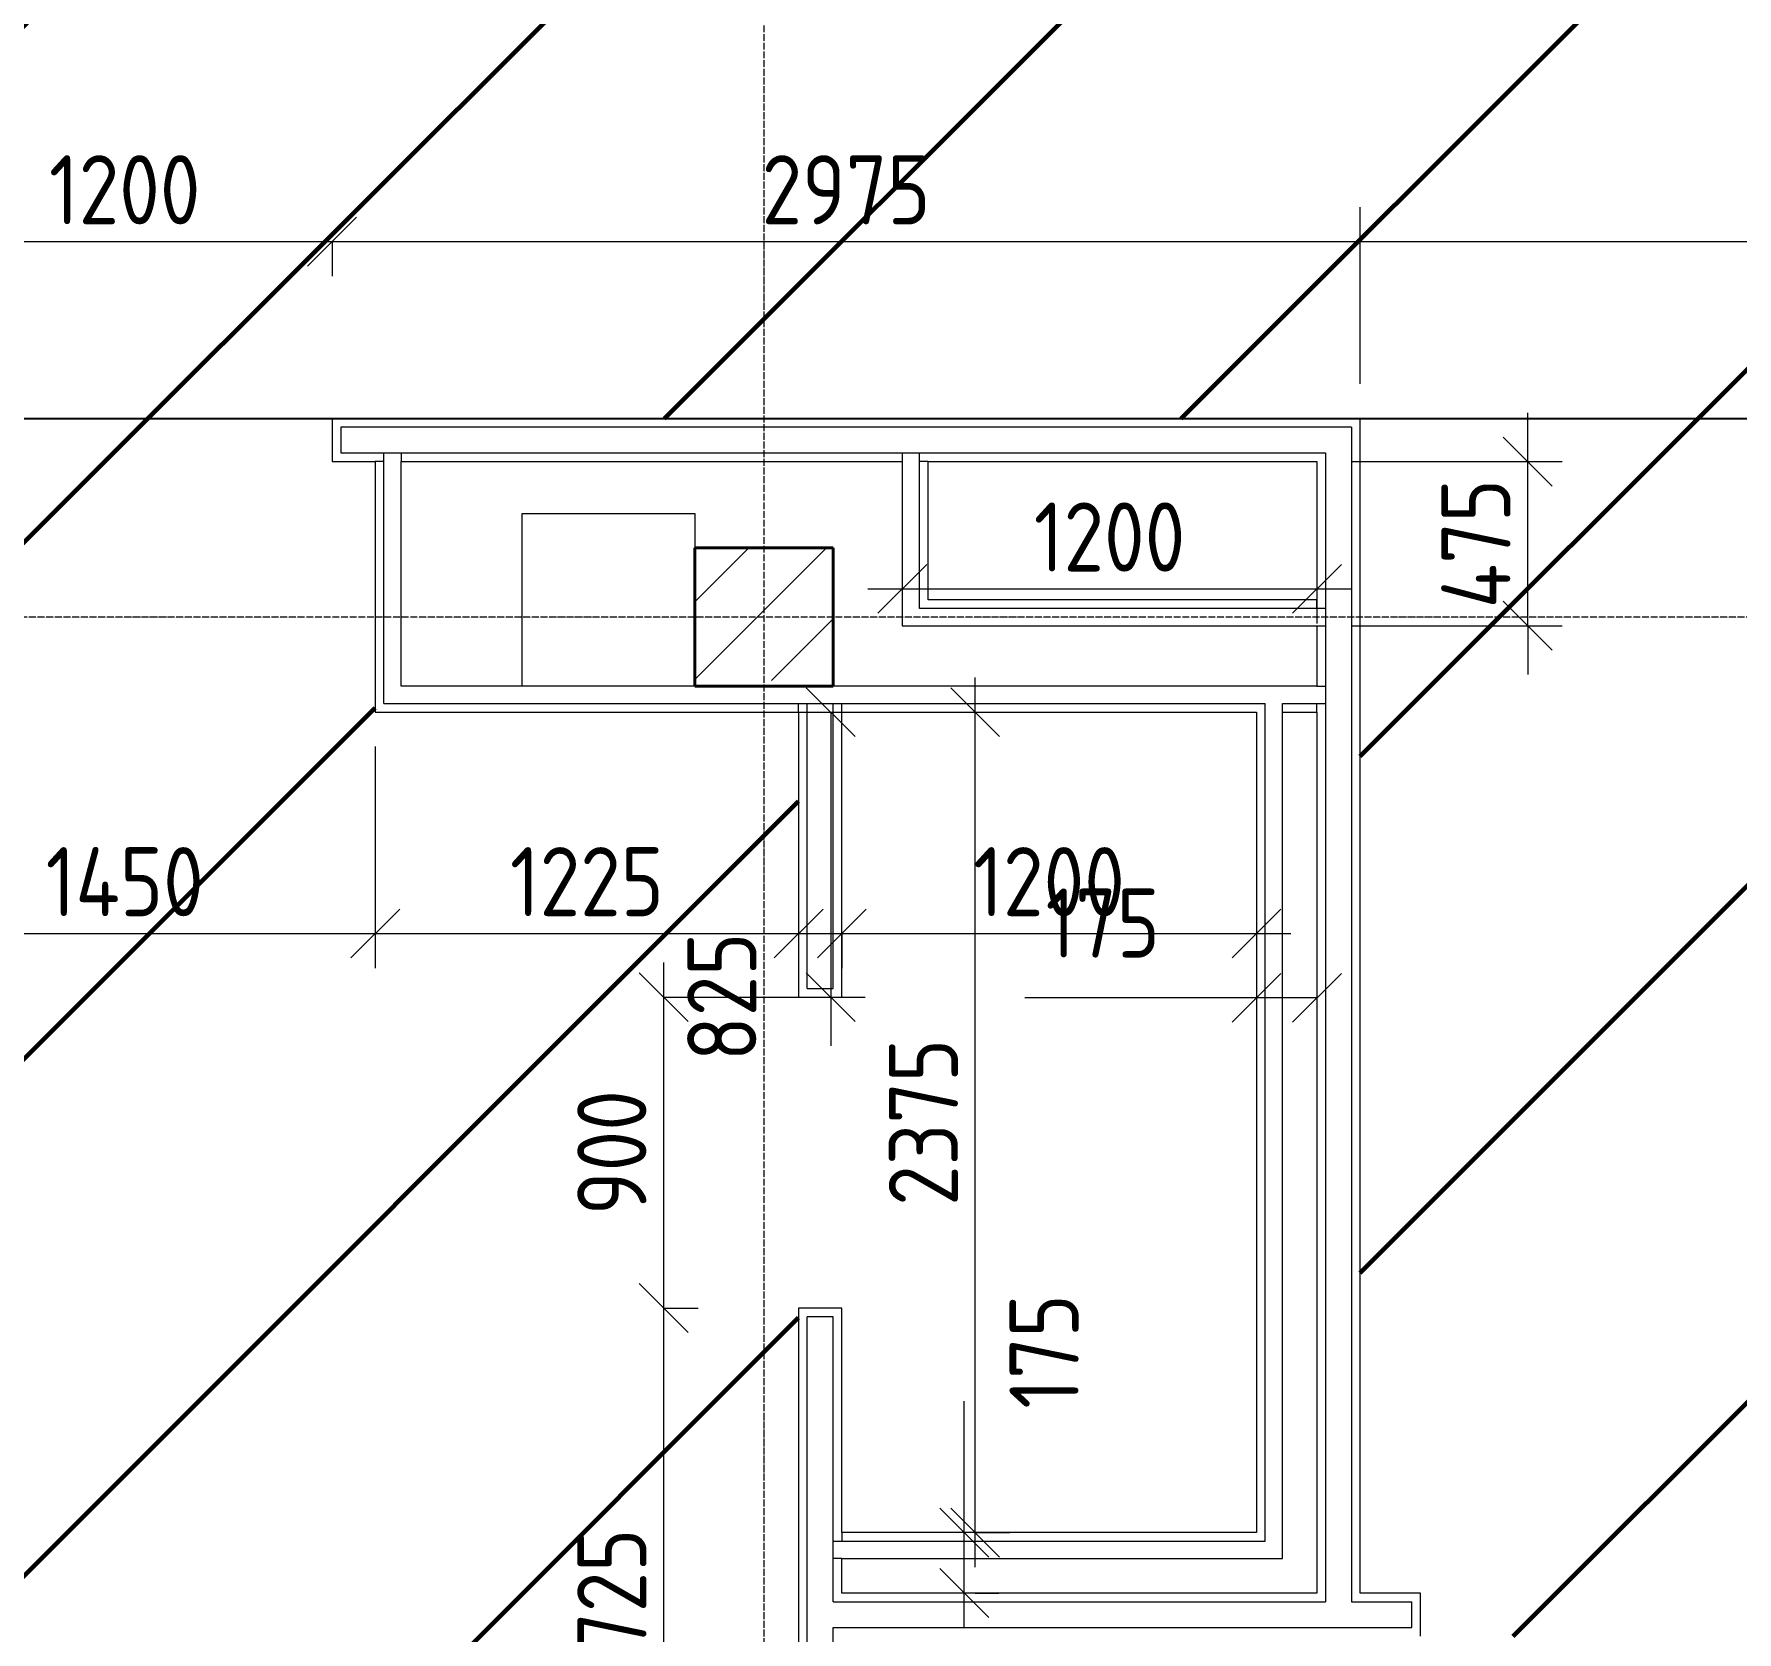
# Model space of a CAD drawing. Header units: millimetres. Extents: x -56773 to 323062, y -262288 to 76460.
# Drawn here: x 53497 to 58425, y -154530 to -149905 of the extents above; entities that cross this region are included whole.
import ezdxf

# ---------------------------------------------------------------- set-up
doc = ezdxf.new("R2010")
doc.units = ezdxf.units.MM
doc.linetypes.add('ADSK_Линия сетки', pattern=[25, 20, -2.5, 0, -2.5])
for name, color, linetype, lineweight in [('1.1)Стяжка керамзит  2 этаж', 5, 'Continuous', 60), ('Несущие колонны', 7, 'Continuous', 18), ('Оси', 7, 'Continuous', 9), ('Перекрытие', 7, 'Continuous', 18), ('Размеры', 7, 'Continuous', 9), ('Стены внутренние', 7, 'Continuous', 18), ('Стены штриховка', 7, 'Continuous', 9)]:
    doc.layers.add(name, color=color, linetype=linetype, lineweight=lineweight)
doc.styles.add('GOST Common_3', font='', dxfattribs={"width": 0.9, "height": 200})
doc.styles.get('GOST Common_3').set_extended_font_data('GOST Common')
doc.dimstyles.new('ADSK_Основной_2_0', dxfattribs={"dimscale": 304.8, "dimtxt": 201.142999, "dimasz": 0.463911, "dimexe": 0.328084, "dimexo": 0.328084, "dimgap": 0.164042, "dimtad": 1, "dimdec": 3, "dimrnd": 0.001, "dimdsep": 46, "dimtxsty": 'GOST Common_3', "dimblk1": 'OBLIQUE', "dimblk2": 'OBLIQUE', "dimsah": 1, "dimcen": 0.09, "dimdle": 0.328084, "dimazin": 2, "dimtfac": 1, "dimtdec": 4, "dimtix": 1, "dimtmove": 0, "dimatfit": 3, "dimfxl": 1, "dimtvp": 1, "dimtolj": 1, "dimtzin": 0, "dimlwd": 20, "dimlwe": 20, "dimarcsym": 2})
doc.dimstyles.new('ADSK_Основной_2_0_1', dxfattribs={"dimscale": 304.8, "dimtxt": 201.142999, "dimasz": 0.463911, "dimexe": 0.328084, "dimexo": 0.328084, "dimgap": 0.164042, "dimtad": 1, "dimdec": 3, "dimrnd": 0.001, "dimdsep": 46, "dimtxsty": 'GOST Common_3', "dimblk1": 'OBLIQUE', "dimblk2": 'OBLIQUE', "dimsah": 1, "dimcen": 0.09, "dimdle": 0.328084, "dimazin": 2, "dimtfac": 1, "dimtdec": 4, "dimtix": 1, "dimtmove": 1, "dimatfit": 3, "dimfxl": 1, "dimtvp": 1, "dimtolj": 1, "dimtzin": 0, "dimlwd": 20, "dimlwe": 20, "dimarcsym": 2})
doc.dimstyles.new('ADSK_Основной_2_0_2', dxfattribs={"dimscale": 304.8, "dimtxt": 201.142999, "dimasz": 0.463911, "dimexe": 0.328084, "dimexo": 0.328084, "dimgap": 0.164042, "dimtad": 1, "dimdec": 3, "dimrnd": 0.001, "dimdsep": 46, "dimtxsty": 'GOST Common_3', "dimblk1": 'OBLIQUE', "dimblk2": 'OBLIQUE', "dimsah": 1, "dimcen": 0.09, "dimdle": 0.328084, "dimazin": 2, "dimtfac": 1, "dimtdec": 4, "dimtix": 1, "dimtmove": 0, "dimatfit": 3, "dimfxl": 1, "dimtvp": 1, "dimtolj": 1, "dimtzin": 0, "dimlwd": 20, "dimlwe": 20, "dimarcsym": 2})

# ---------------------------------------------------------------- blocks, each defined once
blk = doc.blocks.new('ADSK_КолоннаЖБ_Прямоугольная - 400x400 мм-1807143-Кладочный план 3-го этажа')
at = {"layer": 'Несущие колонны', "lineweight": 40}
for p, q in [((-200, 200), (200, 200)), ((-200, -200), (-200, 200)), ((200, 200), (200, -200)), ((200, -200), (-200, -200))]:
    blk.add_line(p, q, dxfattribs=at)
blk = doc.blocks.new('_Oblique')
at = {"color": 0, "linetype": 'ByBlock', "lineweight": -2}
blk.add_line((-0.5, -0.5), (0.5, 0.5), dxfattribs=at)
blk = doc.blocks.new('*D5102')
at = {"layer": 'Defpoints', "color": 0, "transparency": 16777216}
for p in [(55219, -153592.8), (55319, -153592.8), (55219, -155317.8)]:
    blk.add_point(p, dxfattribs=at)
at = {"layer": 'Размеры', "color": 0, "lineweight": 20, "transparency": 16777216}
for p, q in [((55319, -155417.8), (55319, -153492.8)), ((55319, -153592.8), (55419, -153592.8)), ((55319, -155317.8), (55419, -155317.8))]:
    blk.add_line(p, q, dxfattribs=at)
at = {"layer": 'Размеры', "color": 0, "lineweight": 20, "transparency": 16777216, "xscale": 141.4, "yscale": 141.4, "zscale": 141.4}
for p, rotation in [((55319, -153592.8), 90), ((55319, -155317.8), 270)]:
    blk.add_blockref('_Oblique', p, dxfattribs=dict(at, rotation=rotation))
at = {"layer": 'Размеры', "color": 0, "lineweight": 9, "transparency": 16777216, "insert": (55169, -154455.3), "char_height": 200, "width": 560.473, "attachment_point": 5, "rotation": 90, "style": 'GOST Common_3'}
blk.add_mtext('\\A1;1725', dxfattribs=at)
blk = doc.blocks.new('*D5103')
at = {"layer": 'Defpoints', "color": 0, "transparency": 16777216}
for p in [(55219, -152692.8), (55319, -152692.8), (55219, -153592.8)]:
    blk.add_point(p, dxfattribs=at)
at = {"layer": 'Размеры', "color": 0, "lineweight": 20, "transparency": 16777216}
for p, q in [((55319, -153692.8), (55319, -152592.8)), ((55319, -152692.8), (55419, -152692.8)), ((55319, -153592.8), (55419, -153592.8))]:
    blk.add_line(p, q, dxfattribs=at)
at = {"layer": 'Размеры', "color": 0, "lineweight": 20, "transparency": 16777216, "xscale": 141.4, "yscale": 141.4, "zscale": 141.4}
for p, rotation in [((55319, -152692.8), 90), ((55319, -153592.8), 270)]:
    blk.add_blockref('_Oblique', p, dxfattribs=dict(at, rotation=rotation))
at = {"layer": 'Размеры', "color": 0, "lineweight": 9, "transparency": 16777216, "insert": (55169, -153142.8), "char_height": 200, "width": 454.106, "attachment_point": 5, "rotation": 90, "style": 'GOST Common_3'}
blk.add_mtext('\\A1;900', dxfattribs=at)
blk = doc.blocks.new('*D5104')
at = {"layer": 'Defpoints', "color": 0, "transparency": 16777216}
for p in [(55219, -151867.8), (55802.3, -151867.8), (55219, -152692.8)]:
    blk.add_point(p, dxfattribs=at)
at = {"layer": 'Размеры', "color": 0, "lineweight": 20, "transparency": 16777216}
for p, q in [((55319, -151867.8), (55902.3, -151867.8)), ((55802.3, -151867.8), (55802.3, -152792.8)), ((55319, -152692.8), (55902.3, -152692.8)), ((55802.3, -152692.8), (55802.3, -152834.2))]:
    blk.add_line(p, q, dxfattribs=at)
at = {"layer": 'Размеры', "color": 0, "lineweight": 20, "transparency": 16777216, "xscale": 141.4, "yscale": 141.4, "zscale": 141.4}
for p, rotation in [((55802.3, -151867.8), 90), ((55802.3, -152692.8), 270)]:
    blk.add_blockref('_Oblique', p, dxfattribs=dict(at, rotation=rotation))
at = {"layer": 'Размеры', "color": 0, "lineweight": 9, "transparency": 16777216, "insert": (55387.5, -152877.9), "char_height": 200, "width": 454.106, "attachment_point": 1, "rotation": 90, "line_spacing_factor": 1.022761, "style": 'GOST Common_3'}
blk.add_mtext('\\A1;825', dxfattribs=at)
blk = doc.blocks.new('*D5685')
at = {"layer": 'Defpoints', "color": 0, "transparency": 16777216}
for p in [(53159.4, -150406), (54359.4, -150406), (54359.4, -150505.9)]:
    blk.add_point(p, dxfattribs=at)
at = {"layer": 'Размеры', "color": 0, "lineweight": 20, "transparency": 16777216}
for p, q in [((53059.4, -150505.9), (54459.4, -150505.9)), ((53159.4, -150506), (53159.4, -150605.9)), ((54359.4, -150506), (54359.4, -150605.9))]:
    blk.add_line(p, q, dxfattribs=at)
at = {"layer": 'Размеры', "color": 0, "lineweight": 20, "transparency": 16777216, "xscale": 141.4, "yscale": 141.4, "zscale": 141.4, "rotation": 180}
blk.add_blockref('_Oblique', (53159.4, -150505.9), dxfattribs=at)
at = {"layer": 'Размеры', "color": 0, "lineweight": 20, "transparency": 16777216, "xscale": 141.4, "yscale": 141.4, "zscale": 141.4}
blk.add_blockref('_Oblique', (54359.4, -150505.9), dxfattribs=at)
at = {"layer": 'Размеры', "color": 0, "lineweight": 9, "transparency": 16777216, "insert": (53759.4, -150355.9), "char_height": 200, "width": 560.473, "attachment_point": 5, "style": 'GOST Common_3'}
blk.add_mtext('\\A1;1200', dxfattribs=at)
blk = doc.blocks.new('*D5686')
at = {"layer": 'Defpoints', "color": 0, "transparency": 16777216}
for p in [(54359.4, -150406), (57334.4, -150505.9), (57334.4, -151017.8)]:
    blk.add_point(p, dxfattribs=at)
at = {"layer": 'Размеры', "color": 0, "lineweight": 20, "transparency": 16777216}
for p, q in [((57334.4, -150917.8), (57334.4, -150405.9)), ((54259.4, -150505.9), (57434.4, -150505.9)), ((54359.4, -150506), (54359.4, -150605.9))]:
    blk.add_line(p, q, dxfattribs=at)
at = {"layer": 'Размеры', "color": 0, "lineweight": 20, "transparency": 16777216, "xscale": 141.4, "yscale": 141.4, "zscale": 141.4, "rotation": 180}
blk.add_blockref('_Oblique', (54359.4, -150505.9), dxfattribs=at)
at = {"layer": 'Размеры', "color": 0, "lineweight": 20, "transparency": 16777216, "xscale": 141.4, "yscale": 141.4, "zscale": 141.4}
blk.add_blockref('_Oblique', (57334.4, -150505.9), dxfattribs=at)
at = {"layer": 'Размеры', "color": 0, "lineweight": 9, "transparency": 16777216, "insert": (55846.9, -150355.9), "char_height": 200, "width": 605.475, "attachment_point": 5, "style": 'GOST Common_3'}
blk.add_mtext('\\A1;2975', dxfattribs=at)
blk = doc.blocks.new('*D5687')
at = {"layer": 'Defpoints', "color": 0, "transparency": 16777216}
for p in [(61559.4, -150406), (61559.4, -150505.9), (57334.4, -151017.8)]:
    blk.add_point(p, dxfattribs=at)
at = {"layer": 'Размеры', "color": 0, "lineweight": 20, "transparency": 16777216}
for p, q in [((57334.4, -150917.8), (57334.4, -150405.9)), ((57234.4, -150505.9), (61659.4, -150505.9)), ((61559.4, -150506), (61559.4, -150605.9))]:
    blk.add_line(p, q, dxfattribs=at)
at = {"layer": 'Размеры', "color": 0, "lineweight": 20, "transparency": 16777216, "xscale": 141.4, "yscale": 141.4, "zscale": 141.4, "rotation": 180}
blk.add_blockref('_Oblique', (57334.4, -150505.9), dxfattribs=at)
at = {"layer": 'Размеры', "color": 0, "lineweight": 20, "transparency": 16777216, "xscale": 141.4, "yscale": 141.4, "zscale": 141.4}
blk.add_blockref('_Oblique', (61559.4, -150505.9), dxfattribs=at)
at = {"layer": 'Размеры', "color": 0, "lineweight": 9, "transparency": 16777216, "insert": (59446.9, -150355.9), "char_height": 200, "width": 625.93, "attachment_point": 5, "style": 'GOST Common_3'}
blk.add_mtext('\\A1;4225', dxfattribs=at)
blk = doc.blocks.new('*D5437')
at = {"layer": 'Defpoints', "color": 0, "transparency": 16777216}
for p in [(55834.4, -152408.6), (57034.4, -152408.6), (57034.4, -152508.6)]:
    blk.add_point(p, dxfattribs=at)
at = {"layer": 'Размеры', "color": 0, "lineweight": 20, "transparency": 16777216}
for p, q in [((55734.4, -152508.6), (57134.4, -152508.6)), ((55834.4, -152508.6), (55834.4, -152608.6)), ((57034.4, -152508.6), (57034.4, -152608.6))]:
    blk.add_line(p, q, dxfattribs=at)
at = {"layer": 'Размеры', "color": 0, "lineweight": 20, "transparency": 16777216, "xscale": 141.4, "yscale": 141.4, "zscale": 141.4, "rotation": 180}
blk.add_blockref('_Oblique', (55834.4, -152508.6), dxfattribs=at)
at = {"layer": 'Размеры', "color": 0, "lineweight": 20, "transparency": 16777216, "xscale": 141.4, "yscale": 141.4, "zscale": 141.4}
blk.add_blockref('_Oblique', (57034.4, -152508.6), dxfattribs=at)
at = {"layer": 'Размеры', "color": 0, "lineweight": 9, "transparency": 16777216, "insert": (56434.4, -152358.6), "char_height": 200, "width": 560.473, "attachment_point": 5, "style": 'GOST Common_3'}
blk.add_mtext('\\A1;1200', dxfattribs=at)
blk = doc.blocks.new('*D5438')
at = {"layer": 'Defpoints', "color": 0, "transparency": 16777216}
for p in [(57034.4, -152408.6), (57209.4, -152408.6), (57209.4, -152695)]:
    blk.add_point(p, dxfattribs=at)
at = {"layer": 'Размеры', "color": 0, "lineweight": 20, "transparency": 16777216}
for p, q in [((57034.4, -152508.6), (57034.4, -152795)), ((57209.4, -152508.6), (57209.4, -152795)), ((57034.4, -152695), (56364.4, -152695)), ((57209.4, -152695), (56934.4, -152695))]:
    blk.add_line(p, q, dxfattribs=at)
at = {"layer": 'Размеры', "color": 0, "lineweight": 20, "transparency": 16777216, "xscale": 141.4, "yscale": 141.4, "zscale": 141.4, "rotation": 180}
blk.add_blockref('_Oblique', (57034.4, -152695), dxfattribs=at)
at = {"layer": 'Размеры', "color": 0, "lineweight": 20, "transparency": 16777216, "xscale": 141.4, "yscale": 141.4, "zscale": 141.4}
blk.add_blockref('_Oblique', (57209.4, -152695), dxfattribs=at)
at = {"layer": 'Размеры', "color": 0, "lineweight": 9, "transparency": 16777216, "insert": (56424.1, -152378.3), "char_height": 200, "width": 409.104, "attachment_point": 1, "line_spacing_factor": 1.022761, "style": 'GOST Common_3'}
blk.add_mtext('\\A1;175', dxfattribs=at)
blk = doc.blocks.new('*D5439')
at = {"layer": 'Defpoints', "color": 0, "transparency": 16777216}
for p in [(56120.6, -154242.8), (56188.8, -154242.8), (56120.6, -154417.8)]:
    blk.add_point(p, dxfattribs=at)
at = {"layer": 'Размеры', "color": 0, "lineweight": 20, "transparency": 16777216}
for p, q in [((56188.8, -154242.8), (56188.8, -153862.7)), ((56188.8, -154517.8), (56188.8, -154242.8)), ((56220.6, -154242.8), (56288.8, -154242.8)), ((56220.6, -154417.8), (56288.8, -154417.8))]:
    blk.add_line(p, q, dxfattribs=at)
at = {"layer": 'Размеры', "color": 0, "lineweight": 20, "transparency": 16777216, "xscale": 141.4, "yscale": 141.4, "zscale": 141.4}
for p, rotation in [((56188.8, -154242.8), 90), ((56188.8, -154417.8), 270)]:
    blk.add_blockref('_Oblique', p, dxfattribs=dict(at, rotation=rotation))
at = {"layer": 'Размеры', "color": 0, "lineweight": 9, "transparency": 16777216, "insert": (56319.7, -153884), "char_height": 200, "width": 409.104, "attachment_point": 1, "rotation": 90, "line_spacing_factor": 1.022761, "style": 'GOST Common_3'}
blk.add_mtext('\\A1;175', dxfattribs=at)
blk = doc.blocks.new('*D5440')
at = {"layer": 'Defpoints', "color": 0, "transparency": 16777216}
for p in [(56120.6, -151867.8), (56220.6, -151867.8), (56120.6, -154242.8)]:
    blk.add_point(p, dxfattribs=at)
at = {"layer": 'Размеры', "color": 0, "lineweight": 20, "transparency": 16777216}
for p, q in [((56220.6, -154342.8), (56220.6, -151767.8)), ((56220.6, -151867.8), (56320.6, -151867.8)), ((56220.6, -154242.8), (56320.6, -154242.8))]:
    blk.add_line(p, q, dxfattribs=at)
at = {"layer": 'Размеры', "color": 0, "lineweight": 20, "transparency": 16777216, "xscale": 141.4, "yscale": 141.4, "zscale": 141.4}
for p, rotation in [((56220.6, -151867.8), 90), ((56220.6, -154242.8), 270)]:
    blk.add_blockref('_Oblique', p, dxfattribs=dict(at, rotation=rotation))
at = {"layer": 'Размеры', "color": 0, "lineweight": 9, "transparency": 16777216, "insert": (56070.6, -153055.3), "char_height": 200, "width": 605.475, "attachment_point": 5, "rotation": 90, "style": 'GOST Common_3'}
blk.add_mtext('\\A1;2375', dxfattribs=at)
blk = doc.blocks.new('*D5441')
at = {"layer": 'Defpoints', "color": 0, "transparency": 16777216}
for p in [(56009.4, -151411), (57209.4, -151411), (57209.4, -151511)]:
    blk.add_point(p, dxfattribs=at)
at = {"layer": 'Размеры', "color": 0, "lineweight": 20, "transparency": 16777216}
for p, q in [((55909.4, -151511), (57309.4, -151511)), ((56009.4, -151511), (56009.4, -151611)), ((57209.4, -151511), (57209.4, -151611))]:
    blk.add_line(p, q, dxfattribs=at)
at = {"layer": 'Размеры', "color": 0, "lineweight": 20, "transparency": 16777216, "xscale": 141.4, "yscale": 141.4, "zscale": 141.4, "rotation": 180}
blk.add_blockref('_Oblique', (56009.4, -151511), dxfattribs=at)
at = {"layer": 'Размеры', "color": 0, "lineweight": 20, "transparency": 16777216, "xscale": 141.4, "yscale": 141.4, "zscale": 141.4}
blk.add_blockref('_Oblique', (57209.4, -151511), dxfattribs=at)
at = {"layer": 'Размеры', "color": 0, "lineweight": 9, "transparency": 16777216, "insert": (56609.4, -151361), "char_height": 200, "width": 560.473, "attachment_point": 5, "style": 'GOST Common_3'}
blk.add_mtext('\\A1;1200', dxfattribs=at)
blk = doc.blocks.new('*D5442')
at = {"layer": 'Defpoints', "color": 0, "transparency": 16777216}
for p in [(57209.4, -151142.8), (57819.4, -151142.8), (57209.4, -151617.8)]:
    blk.add_point(p, dxfattribs=at)
at = {"layer": 'Размеры', "color": 0, "lineweight": 20, "transparency": 16777216}
for p, q in [((57819.4, -151142.8), (57819.4, -151001.4)), ((57309.4, -151142.8), (57919.4, -151142.8)), ((57819.4, -151617.8), (57819.4, -151142.8)), ((57309.4, -151617.8), (57919.4, -151617.8)), ((57819.4, -151617.8), (57819.4, -151759.2))]:
    blk.add_line(p, q, dxfattribs=at)
at = {"layer": 'Размеры', "color": 0, "lineweight": 20, "transparency": 16777216, "xscale": 141.4, "yscale": 141.4, "zscale": 141.4}
for p, rotation in [((57819.4, -151142.8), 270), ((57819.4, -151617.8), 90)]:
    blk.add_blockref('_Oblique', p, dxfattribs=dict(at, rotation=rotation))
at = {"layer": 'Размеры', "color": 0, "lineweight": 9, "transparency": 16777216, "insert": (57669.4, -151380.3), "char_height": 200, "width": 474.561, "attachment_point": 5, "rotation": 90, "style": 'GOST Common_3'}
blk.add_mtext('\\A1;475', dxfattribs=at)
blk = doc.blocks.new('*D5444')
at = {"layer": 'Defpoints', "color": 0, "transparency": 16777216}
for p in [(53034.4, -151867.8), (54484.4, -151867.8), (54484.4, -152508.6)]:
    blk.add_point(p, dxfattribs=at)
at = {"layer": 'Размеры', "color": 0, "lineweight": 20, "transparency": 16777216}
for p, q in [((53034.4, -151967.8), (53034.4, -152608.6)), ((54484.4, -151967.8), (54484.4, -152608.6)), ((52934.4, -152508.6), (54584.4, -152508.6))]:
    blk.add_line(p, q, dxfattribs=at)
at = {"layer": 'Размеры', "color": 0, "lineweight": 20, "transparency": 16777216, "xscale": 141.4, "yscale": 141.4, "zscale": 141.4, "rotation": 180}
blk.add_blockref('_Oblique', (53034.4, -152508.6), dxfattribs=at)
at = {"layer": 'Размеры', "color": 0, "lineweight": 20, "transparency": 16777216, "xscale": 141.4, "yscale": 141.4, "zscale": 141.4}
blk.add_blockref('_Oblique', (54484.4, -152508.6), dxfattribs=at)
at = {"layer": 'Размеры', "color": 0, "lineweight": 9, "transparency": 16777216, "insert": (53759.4, -152358.6), "char_height": 200, "width": 580.928, "attachment_point": 5, "style": 'GOST Common_3'}
blk.add_mtext('\\A1;1450', dxfattribs=at)
blk = doc.blocks.new('*D5445')
at = {"layer": 'Defpoints', "color": 0, "transparency": 16777216}
for p in [(54484.4, -151867.8), (55709.4, -152408.6), (55709.4, -152508.6)]:
    blk.add_point(p, dxfattribs=at)
at = {"layer": 'Размеры', "color": 0, "lineweight": 20, "transparency": 16777216}
for p, q in [((54484.4, -151967.8), (54484.4, -152608.6)), ((54384.4, -152508.6), (55809.4, -152508.6)), ((55709.4, -152508.6), (55709.4, -152608.6))]:
    blk.add_line(p, q, dxfattribs=at)
at = {"layer": 'Размеры', "color": 0, "lineweight": 20, "transparency": 16777216, "xscale": 141.4, "yscale": 141.4, "zscale": 141.4, "rotation": 180}
blk.add_blockref('_Oblique', (54484.4, -152508.6), dxfattribs=at)
at = {"layer": 'Размеры', "color": 0, "lineweight": 20, "transparency": 16777216, "xscale": 141.4, "yscale": 141.4, "zscale": 141.4}
blk.add_blockref('_Oblique', (55709.4, -152508.6), dxfattribs=at)
at = {"layer": 'Размеры', "color": 0, "lineweight": 9, "transparency": 16777216, "insert": (55096.9, -152358.6), "char_height": 200, "width": 560.473, "attachment_point": 5, "style": 'GOST Common_3'}
blk.add_mtext('\\A1;1225', dxfattribs=at)

msp = doc.modelspace()

# ---------------------------------------------------------------- hatches: boundary and pattern name
at = {"layer": '1.1)Стяжка керамзит  2 этаж', "transparency": 33554687}
h = msp.add_hatch(dxfattribs=at)
h.set_pattern_fill('ANSI31', color=5, scale=333)
h.paths.add_polyline_path([(61559.3615, -148542.7816), (61559.3615, -147767.7816), (60034.3615, -147767.7816), (60034.3615, -147642.7816), (60209.3615, -147642.7816), (60209.3615, -146917.7816), (61559.3615, -146917.7816), (61559.3615, -146392.7816), (61559.3615, -144742.7816), (61559.3615, -141392.7816), (61409.3615, -141392.7816), (61409.3615, -141242.7816), (60809.3615, -141242.7816), (59159.3615, -141242.7816), (58309.3615, -141242.7816), (58309.3615, -145317.7816), (58184.3615, -145317.7816), (58184.3615, -141242.7816), (58009.3615, -141242.7816), (56359.3615, -141242.7816), (55809.3615, -141242.7816), (55809.3615, -141392.7816), (55484.3615, -141392.7816), (55484.3615, -144892.7816), (55359.3615, -144892.7816), (55359.3615, -141242.7816), (54809.3615, -141242.7816), (53159.3615, -141242.7816), (52159.3615, -141242.7816), (52159.3615, -146917.7816), (53059.3615, -146917.7816), (53059.3615, -147642.7816), (53184.3615, -147642.7816), (53184.3615, -147767.7816), (51934.3615, -147767.7816), (51934.3615, -147642.7816), (52034.3615, -147642.7816), (52034.3615, -141242.7816), (50359.3615, -141242.7816), (49709.3615, -141242.7816), (49709.3615, -146917.7816), (50784.3615, -146917.7816), (50784.3615, -147642.7816), (50884.3615, -147642.7816), (50884.3615, -147767.7816), (50234.3615, -147767.7816), (50234.3615, -147992.7816), (48296.5102, -147992.7816), (48296.5102, -151017.7816), (50734.3615, -151017.7816), (50734.3615, -151142.7816), (51934.3615, -151142.7816), (51934.3615, -151017.7816), (53159.3615, -151017.7816), (53159.3615, -151142.7816), (54359.3615, -151142.7816), (54359.3615, -151017.7816), (57334.3615, -151017.7816), (57334.3615, -154417.7816), (57509.3615, -154417.7816), (57509.3615, -154542.7816), (58709.3615, -154542.7816), (58709.3615, -154417.7816), (61559.3615, -154417.7816), (61559.3615, -153992.7816), (61559.3615, -152342.7816), (61559.3615, -151792.7816), (61409.3615, -151792.7816), (61409.3615, -151392.7816), (61559.3615, -151392.7816), (61559.3615, -150192.7816)])
h.paths.add_polyline_path([(54384.3615, -147767.7816), (54384.3615, -147642.7816), (54509.3615, -147642.7816), (54509.3615, -146917.7816), (55359.3615, -146917.7816), (55359.3615, -145892.7816), (55484.3615, -145892.7816), (55484.3615, -146917.7816), (56484.3615, -146917.7816), (56484.3615, -147642.7816), (56609.3615, -147642.7816), (56609.3615, -147767.7816)], flags=16)
h.paths.add_polyline_path([(54409.3615, -147742.7816), (54409.3615, -147667.7816), (54534.3615, -147667.7816), (54534.3615, -146942.7816), (55384.3615, -146942.7816), (55384.3615, -145917.7816), (55459.3615, -145917.7816), (55459.3615, -146942.7816), (56459.3615, -146942.7816), (56459.3615, -147667.7816), (56584.3615, -147667.7816), (56584.3615, -147742.7816)], flags=0)
h.paths.add_polyline_path([(54584.3615, -147642.7816), (54584.3615, -146992.7816), (56409.3615, -146992.7816), (56409.3615, -147642.7816)], flags=0)
h.paths.add_polyline_path([(55409.3615, -147392.7816), (55409.3615, -146992.7816), (55809.3615, -146992.7816), (55809.3615, -147392.7816)], flags=0)
h.paths.add_polyline_path([(57809.3615, -147767.7816), (57809.3615, -147642.7816), (58184.3615, -147642.7816), (58184.3615, -146317.7816), (58309.3615, -146317.7816), (58309.3615, -147642.7816), (58834.3615, -147642.7816), (58834.3615, -147767.7816)], flags=16)
h.paths.add_polyline_path([(57834.3615, -147742.7816), (57834.3615, -147667.7816), (58209.3615, -147667.7816), (58209.3615, -146342.7816), (58284.3615, -146342.7816), (58284.3615, -147667.7816), (58809.3615, -147667.7816), (58809.3615, -147742.7816)], flags=0)
h.paths.add_polyline_path([(61868.8804, -153248.025), (61868.8804, -152694.4535), (61493.8804, -152694.4535), (61493.8804, -153248.025)], flags=9)
h.paths.add_polyline_path([(61868.8804, -153605.2125), (61868.8804, -153073.0696), (61493.8804, -153073.0696), (61493.8804, -153605.2125)], flags=9)
h.paths.add_polyline_path([(61868.8804, -149448.025), (61868.8804, -148894.4535), (61493.8804, -148894.4535), (61493.8804, -149448.025)], flags=9)
h.paths.add_polyline_path([(61868.8804, -149805.2125), (61868.8804, -149273.0696), (61493.8804, -149273.0696), (61493.8804, -149805.2125)], flags=9)
h.paths.add_polyline_path([(61868.8804, -145648.025), (61868.8804, -145094.4535), (61493.8804, -145094.4535), (61493.8804, -145648.025)], flags=9)
h.paths.add_polyline_path([(61868.8804, -146005.2125), (61868.8804, -145473.0696), (61493.8804, -145473.0696), (61493.8804, -146005.2125)], flags=9)
h = msp.add_hatch(dxfattribs=at)
h.set_pattern_fill('ANSI31', color=5, scale=333)
h.paths.add_polyline_path([(54484.3615, -151142.7816), (53034.3615, -151142.7816), (53034.3615, -151867.7816), (54484.3615, -151867.7816)])
h = msp.add_hatch(dxfattribs=at)
h.set_pattern_fill('ANSI31', color=5, scale=333)
h.paths.add_polyline_path([(55709.3615, -151867.7816), (52459.3615, -151867.7816), (52459.3615, -157542.7816), (55409.3615, -157542.7816), (55409.3615, -157392.7816), (55709.3615, -157392.7816)])
at = {"layer": 'Несущие колонны', "lineweight": 9}
h = msp.add_hatch(dxfattribs=at)
h.set_pattern_fill('FP_1', color=256, style=0, pattern_type=2)
h.set_pattern_definition([(45, (9.36, -150597.75), (-224.5064, 224.5064), []), (45, (233.87, -150597.75), (-224.5064, 224.5064), [396.875, -79.375, 3.353, -76.022])])
h.paths.add_polyline_path([(55554.1792, -151792.7816), (55809.3615, -151792.7816), (55809.3615, -151392.7816), (55409.3615, -151392.7816), (55409.3615, -151792.7816)])

# ---------------------------------------------------------------- linework, layer by layer
msp.add_lwpolyline([(26534.3615, -151017.7816), (61559.3615, -151017.7816), (61559.3615, -157542.7816), (26534.3615, -157542.7816)], close=True)
for p, q in [((55809.3615, -151392.7816), (55409.3615, -151392.7816)), ((55409.3615, -151392.7816), (55409.3615, -151792.7816)), ((55809.3615, -151792.7816), (55809.3615, -151392.7816)), ((55409.3615, -151792.7816), (55809.3615, -151792.7816))]:
    msp.add_line(p, q, dxfattribs=at)
at = {"layer": 'Оси', "linetype": 'ADSK_Линия сетки', "lineweight": 5}
for p, q in [((55609.3615, -161571.6329), (55609.3615, -140570.3055)), ((62587.9153, -151592.7816), (-25230.7352, -151592.7816))]:
    msp.add_line(p, q, dxfattribs=at)
at = {"layer": 'Перекрытие'}
for p, q in [((54909.3615, -151792.7816), (54909.3615, -151292.7816)), ((54909.3615, -151292.7816), (55409.3615, -151292.7816)), ((55409.3615, -151292.7816), (55409.3615, -151392.7816))]:
    msp.add_line(p, q, dxfattribs=at)
at = {"layer": 'Стены внутренние', "lineweight": 5}
for p, q in [((57334.3615, -151017.7816), (54359.3615, -151017.7816)), ((54359.3615, -151017.7816), (54359.3615, -151142.7816)), ((57334.3615, -154417.7816), (57334.3615, -151017.7816)), ((54359.3615, -151142.7816), (54484.3615, -151142.7816)), ((54484.3615, -151142.7816), (54484.3615, -151867.7816)), ((54559.3615, -151142.7816), (56009.3615, -151142.7816)), ((54559.3615, -151792.7816), (54559.3615, -151142.7816)), ((56009.3615, -151142.7816), (56009.3615, -151617.7816)), ((56084.3615, -151142.7816), (57209.3615, -151142.7816)), ((56084.3615, -151542.7816), (56084.3615, -151142.7816)), ((57209.3615, -151142.7816), (57209.3615, -151542.7816)), ((57209.3615, -151542.7816), (56084.3615, -151542.7816)), ((56009.3615, -151617.7816), (57209.3615, -151617.7816)), ((57209.3615, -151617.7816), (57209.3615, -151792.7816)), ((57209.3615, -151792.7816), (54559.3615, -151792.7816)), ((54484.3615, -151867.7816), (55709.3615, -151867.7816)), ((55709.3615, -151867.7816), (55709.3615, -152692.7816)), ((55834.3615, -152692.7816), (55834.3615, -151867.7816)), ((55834.3615, -151867.7816), (57034.3615, -151867.7816)), ((57034.3615, -151867.7816), (57034.3615, -154242.7816)), ((57109.3615, -151867.7816), (57209.3615, -151867.7816)), ((57109.3615, -154317.7816), (57109.3615, -151867.7816)), ((57209.3615, -151867.7816), (57209.3615, -154417.7816)), ((55709.3615, -152692.7816), (55834.3615, -152692.7816)), ((55709.3615, -153592.7816), (55709.3615, -155317.7816)), ((55834.3615, -153592.7816), (55709.3615, -153592.7816)), ((55834.3615, -154242.7816), (55834.3615, -153592.7816)), ((57034.3615, -154242.7816), (55834.3615, -154242.7816)), ((55834.3615, -154417.7816), (55834.3615, -154317.7816)), ((55834.3615, -154317.7816), (57109.3615, -154317.7816)), ((57209.3615, -154417.7816), (55834.3615, -154417.7816)), ((57509.3615, -154417.7816), (57334.3615, -154417.7816)), ((57509.3615, -154542.7816), (57509.3615, -154417.7816))]:
    msp.add_line(p, q, dxfattribs=at)
at = {"layer": 'Стены штриховка', "lineweight": 9}
for p, q in [((57309.3615, -151042.7816), (54384.3615, -151042.7816)), ((54384.3615, -151042.7816), (54384.3615, -151117.7816)), ((57309.3615, -151042.7816), (57309.3615, -154442.7816)), ((54384.3615, -151117.7816), (57234.3615, -151117.7816)), ((54509.3615, -151842.7816), (54509.3615, -151117.7816)), ((54559.3615, -151117.7816), (54559.3615, -151142.7816)), ((56009.3615, -151117.7816), (56009.3615, -151142.7816)), ((56059.3615, -151567.7816), (56059.3615, -151117.7816)), ((57234.3615, -151117.7816), (57234.3615, -154442.7816)), ((54509.3615, -151142.7816), (54484.3615, -151142.7816)), ((56084.3615, -151142.7816), (56059.3615, -151142.7816)), ((57234.3615, -151567.7816), (56059.3615, -151567.7816)), ((57209.3615, -151567.7816), (57209.3615, -151542.7816)), ((57209.3615, -151617.7816), (57234.3615, -151617.7816)), ((57209.3615, -151792.7816), (57234.3615, -151792.7816)), ((54509.3615, -151842.7816), (57059.3615, -151842.7816)), ((55709.3615, -151867.7816), (55709.3615, -151842.7816)), ((55734.3615, -152667.7816), (55734.3615, -151842.7816)), ((55809.3615, -152667.7816), (55809.3615, -151842.7816)), ((55834.3615, -151867.7816), (55834.3615, -151842.7816)), ((57059.3615, -154267.7816), (57059.3615, -151842.7816)), ((57109.3615, -151842.7816), (57234.3615, -151842.7816)), ((57109.3615, -151867.7816), (57109.3615, -151842.7816)), ((57209.3615, -151867.7816), (57209.3615, -151842.7816)), ((55734.3615, -152667.7816), (55809.3615, -152667.7816)), ((55809.3615, -153617.7816), (55734.3615, -153617.7816)), ((55734.3615, -155292.7816), (55734.3615, -153617.7816)), ((55809.3615, -154442.7816), (55809.3615, -153617.7816)), ((55834.3615, -154242.7816), (55834.3615, -154267.7816)), ((55809.3615, -154267.7816), (57059.3615, -154267.7816)), ((55834.3615, -154317.7816), (55809.3615, -154317.7816)), ((55809.3615, -154442.7816), (57234.3615, -154442.7816)), ((57309.3615, -154442.7816), (57484.3615, -154442.7816)), ((57484.3615, -154517.7816), (57484.3615, -154442.7816)), ((55809.3615, -155292.7816), (55809.3615, -154517.7816)), ((55809.3615, -154517.7816), (57484.3615, -154517.7816))]:
    msp.add_line(p, q, dxfattribs=at)

# ---------------------------------------------------------------- block references
at = {"layer": 'Несущие колонны', "lineweight": 40, "rotation": 89.9999999999999}
msp.add_blockref('ADSK_КолоннаЖБ_Прямоугольная - 400x400 мм-1807143-Кладочный план 3-го этажа', (55609.3615, -151592.7816), dxfattribs=at)

# ---------------------------------------------------------------- dimensions: what is measured, and where the dimension line sits
at = {"layer": 'Размеры', "lineweight": 9}
for base, p1, p2, override, picture, middle in [((54359.3615, -150505.9371), (53159.3615, -150405.9522), (54359.3615, -150405.9522), {"dimpost": '<>', "dimfxl": 1200}, '*D5685', (53759.3615, -150355.9371)), ((57334.3615, -150505.9371), (54359.3615, -150405.9522), (57334.3615, -151017.7816), {"dimpost": '<>', "dimfxl": 3037.261974}, '*D5686', (55846.8615, -150355.9371)), ((61559.3615, -150505.9371), (57334.3615, -151017.7816), (61559.3615, -150405.9522), {"dimpost": '<>', "dimfxl": 4269.070192}, '*D5687', (59446.8615, -150355.9371)), ((57209.3615, -151510.9797), (56009.3615, -151410.9948), (57209.3615, -151410.9948), {"dimpost": '<>', "dimfxl": 1200}, '*D5441', (56609.3615, -151360.9797)), ((54484.3615, -152508.5831), (53034.3615, -151867.7816), (54484.3615, -151867.7816), {"dimpost": '<>', "dimfxl": 1450}, '*D5444', (53759.3615, -152358.5831)), ((55709.3615, -152508.5831), (54484.3615, -151867.7816), (55709.3615, -152408.5983), {"dimpost": '<>', "dimfxl": 1339.069686}, '*D5445', (55096.8615, -152358.5831)), ((57034.3615, -152508.5831), (55834.3615, -152408.5983), (57034.3615, -152408.5983), {"dimpost": '<>', "dimfxl": 1200}, '*D5437', (56434.3615, -152358.5831))]:
    dim = msp.add_linear_dim(base=base, p1=p1, p2=p2, dimstyle='ADSK_Основной_2_0_2', override=override, dxfattribs=at)
    dim.commit()
    dim.dimension.update_dxf_attribs({"geometry": picture, "text_midpoint": middle})
for base, p1, p2, dimstyle, override, picture, middle in [((57819.4296, -151142.7816), (57209.3615, -151617.7816), (57209.3615, -151142.7816), 'ADSK_Основной_2_0_2', {"dimpost": '<>', "dimfxl": 475}, '*D5442', (57669.4296, -151380.2816)), ((56220.6062, -151867.7816), (56120.6213, -154242.7816), (56120.6213, -151867.7816), 'ADSK_Основной_2_0_2', {"dimpost": '<>', "dimfxl": 2375}, '*D5440', (56070.6062, -153055.2816)), ((55319.0046, -152692.7816), (55219.0197, -153592.7816), (55219.0197, -152692.7816), 'ADSK_Основной_2_0_1', {"dimpost": '<>', "dimfxl": 900}, '*D5103', (55169.0046, -153142.7816)), ((55319.0046, -153592.7816), (55219.0197, -155317.7816), (55219.0197, -153592.7816), 'ADSK_Основной_2_0_1', {"dimpost": '<>', "dimfxl": 1725}, '*D5102', (55169.0046, -154455.2816))]:
    dim = msp.add_linear_dim(base=base, p1=p1, p2=p2, angle=90, dimstyle=dimstyle, override=override, dxfattribs=at)
    dim.commit()
    dim.dimension.update_dxf_attribs({"geometry": picture, "text_midpoint": middle})
for base, p1, p2, override, picture, middle in [((55802.2896, -151867.7816), (55219.0197, -152692.7816), (55219.0197, -151867.7816), {"dimpost": '<>', "dimfxl": 825}, '*D5104', (55520.861, -152834.1816)), ((56188.7726, -154242.7816), (56120.6213, -154417.7816), (56120.6213, -154242.7816), {"dimpost": '<>', "dimfxl": 175}, '*D5439', (56453.0583, -153862.7398))]:
    dim = msp.add_linear_dim(base=base, p1=p1, p2=p2, angle=90, dimstyle='ADSK_Основной_2_0', override=override, dxfattribs=at)
    dim.commit()
    dim.dimension.update_dxf_attribs({"geometry": picture, "text_midpoint": middle, "dimtype": 160, "text_rotation": 90})
dim = msp.add_linear_dim(base=(57209.3615, -152695.016), p1=(57034.3615, -152408.5983), p2=(57209.3615, -152408.5983), dimstyle='ADSK_Основной_2_0', override={"dimpost": '<>', "dimfxl": 175}, dxfattribs=at)
dim.commit()
dim.dimension.update_dxf_attribs({"geometry": '*D5438', "text_midpoint": (56628.6758, -152695.016), "dimtype": 160})

doc.saveas('drawing.dxf')
